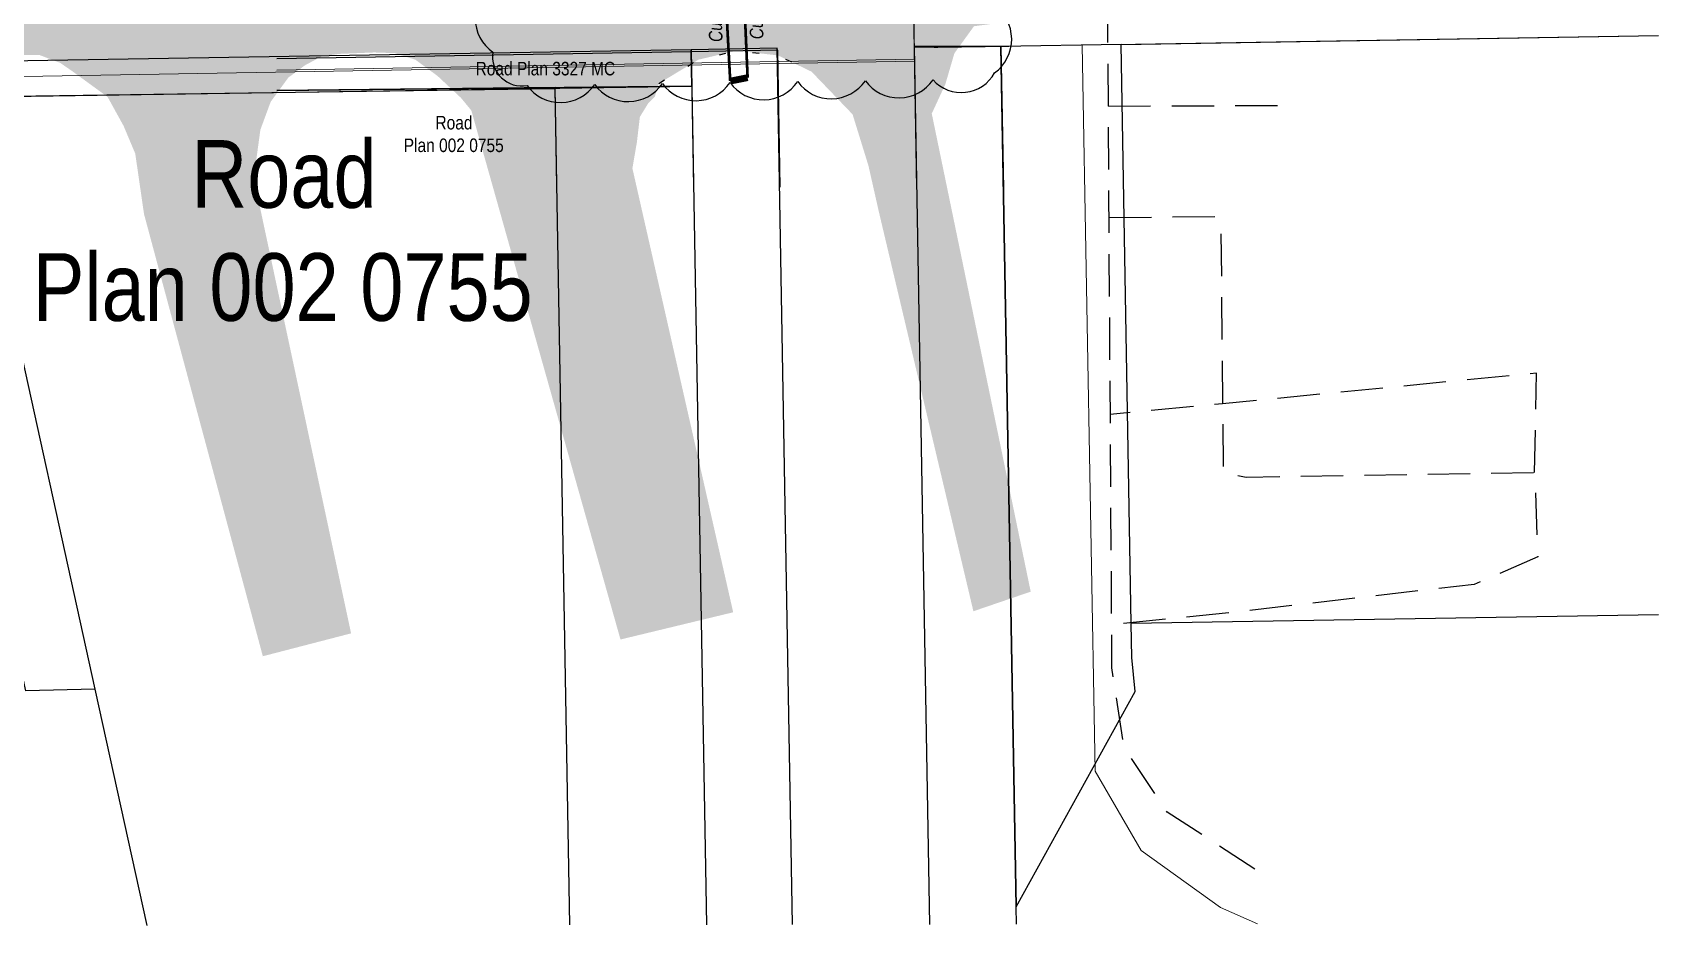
# Model space of a CAD drawing. Extents: x 74381 to 80879, y 6125508 to 6127598.
# Drawn here: x 76490.1 to 76730.3, y 6125846.2 to 6125978.2 of the extents above; entities that cross this region are included whole.
import ezdxf

# ---------------------------------------------------------------- set-up
doc = ezdxf.new("R2010")
doc.units = 0
doc.header["$LTSCALE"] = 5
doc.linetypes.add('foc-TOPO', pattern=[1, 0.2, -0.8])
doc.linetypes.add('UG_PIPE', pattern=[1.875, 1.25, -0.625])
for name, color, linetype in [('AS-PIPE-UG', 44, 'UG_PIPE'), ('AS-ROADS', 254, 'Continuous'), ('L-TITLEDB', 4, 'Continuous'), ('L-TITLEDB-T', 4, 'Continuous'), ('PROPOSED-SCOPE', 240, 'Continuous'), ('T-GENERAL', 48, 'foc-TOPO')]:
    doc.layers.add(name, color=color, linetype=linetype)
doc.layers.add('AS-TELUS-ATCO PIPELINES', color=7, linetype='foc-TEL', lineweight=9, true_color=0xff9c38)
doc.layers.add('T-TEXT', color=48, linetype='Continuous', lineweight=18)
doc.styles.add('80CG', font='ARIALN.TTF', dxfattribs={"height": 10})
doc.styles.add('80L', font='ARIALN.TTF', dxfattribs={"height": 10})
doc.styles.add('foc-LtypeFont', font='ARIALN.TTF', dxfattribs={"height": 7.35})
doc.linetypes.add('foc-TEL', pattern='A,2,-1,["T",foc-LtypeFont,S=0.2,R=0,X=-0.425,Y=-0.75],-1.24,8', length=12.24)

msp = doc.modelspace()

# ---------------------------------------------------------------- hatches: boundary and pattern name
at = {"layer": 'AS-ROADS'}
h = msp.add_hatch(color=256, dxfattribs=at)
h.dxf.hatch_style = 1
h.paths.add_polyline_path([(76699.391, 6125993.862), (76628.602, 6125992.105), (76624.766, 6125993.542), (76621.571, 6125995.139), (76619.333, 6125998.174), (76617.735, 6126002.167), (76617.485, 6126024.754), (76616.871, 6126057.732), (76614.213, 6126143.22), (76614.262, 6126166.56), (76598.754, 6126166.56), (76599.867, 6126098.469), (76600.536, 6126027.865), (76599.782, 6126021.965), (76597.534, 6126013.283), (76595.032, 6126006.782), (76593.071, 6126004.463), (76587.691, 6125999.803), (76584.248, 6125998.473), (76577.786, 6125997.239), (76574.468, 6125998.692), (76570.644, 6126004.04), (76568.456, 6126007.651), (76566.32, 6126018.689), (76548.075, 6126101.789), (76537.666, 6126143.912), (76522.114, 6126140.515), (76547.91, 6126022.17), (76548.071, 6126005.561), (76546.771, 6126000.473), (76540.347, 6125994.638), (76536.816, 6125993.331), (76533.35, 6125993.069), (76525.117, 6125994.08), (76522.085, 6125996.17), (76519.263, 6126000.454), (76517.067, 6126004.738), (76514.663, 6126009.022), (76510.899, 6126018.948), (76483.873, 6126140.069), (76465.369, 6126136.935), (76493.964, 6126002.544), (76493.754, 6125998.887), (76490.305, 6125993.035), (76487.691, 6125991.259), (76485.182, 6125989.796), (76482.673, 6125989.274), (76479.432, 6125988.856), (76309.648, 6125984.741), (76309.541, 6125973.775), (76475.917, 6125975.112), (76486.219, 6125975.112), (76488.902, 6125974.897), (76491.049, 6125974.897), (76494.161, 6125973.717), (76495.878, 6125972.537), (76501.181, 6125968.677), (76503.542, 6125964.386), (76505.259, 6125960.31), (76506.556, 6125951.37), (76524.112, 6125886.03), (76537.153, 6125889.41), (76522.772, 6125956.671), (76523.749, 6125963.83), (76525.268, 6125967.953), (76527.873, 6125971.532), (76530.369, 6125973.376), (76532.885, 6125974.714), (76535.382, 6125975.039), (76540.591, 6125975.256), (76543.63, 6125975.148), (76546.669, 6125974.172), (76549.925, 6125971.785), (76553.398, 6125968.531), (76554.917, 6125966.687), (76576.96, 6125888.505), (76593.614, 6125892.525), (76578.722, 6125958.129), (76579.383, 6125961.983), (76579.824, 6125965.727), (76581.036, 6125967.709), (76582.027, 6125968.7), (76582.629, 6125970.673), (76588.461, 6125974.183), (76594.126, 6125975.522), (76600.229, 6125974.814), (76605.19, 6125972.415), (76611.257, 6125966.103), (76613.597, 6125958.531), (76615.157, 6125951.627), (76629.107, 6125892.678), (76637.575, 6125895.574), (76622.956, 6125966.215), (76624.961, 6125970.558), (76626.298, 6125975.123), (76629.195, 6125979.132), (76635.211, 6125979.911), (76650.402, 6125980.934), (76699.304, 6125981.297)])
h = msp.add_hatch(color=256, dxfattribs=at)
h.dxf.hatch_style = 1
h.paths.add_polyline_path([(76614.796, 6126124.473), (76599.442, 6126124.473), (76599.867, 6126098.469), (76600.536, 6126027.865), (76599.782, 6126021.965), (76597.534, 6126013.283), (76595.032, 6126006.782), (76593.071, 6126004.463), (76587.691, 6125999.803), (76584.248, 6125998.473), (76577.786, 6125997.239), (76574.468, 6125998.692), (76570.644, 6126004.04), (76568.456, 6126007.651), (76566.32, 6126018.689), (76548.075, 6126101.789), (76542.469, 6126124.473), (76525.844, 6126124.473), (76525.844, 6126123.404), (76547.91, 6126022.17), (76548.071, 6126005.561), (76546.771, 6126000.473), (76540.347, 6125994.638), (76536.816, 6125993.331), (76533.35, 6125993.069), (76525.844, 6125993.991), (76525.844, 6125968.744), (76527.873, 6125971.532), (76530.369, 6125973.376), (76532.885, 6125974.714), (76535.382, 6125975.039), (76540.591, 6125975.256), (76543.63, 6125975.148), (76546.669, 6125974.172), (76549.925, 6125971.785), (76553.398, 6125968.531), (76554.917, 6125966.687), (76559.03, 6125952.099), (76580.091, 6125952.099), (76578.722, 6125958.129), (76579.383, 6125961.983), (76579.824, 6125965.727), (76581.036, 6125967.709), (76582.027, 6125968.7), (76582.629, 6125970.673), (76588.461, 6125974.183), (76594.126, 6125975.522), (76600.229, 6125974.814), (76605.19, 6125972.415), (76611.257, 6125966.103), (76613.597, 6125958.531), (76615.05, 6125952.099), (76625.877, 6125952.099), (76622.956, 6125966.215), (76624.961, 6125970.558), (76626.298, 6125975.123), (76629.195, 6125979.132), (76635.211, 6125979.911), (76638.167, 6125980.111), (76638.167, 6125992.342), (76628.602, 6125992.105), (76624.766, 6125993.542), (76621.571, 6125995.139), (76619.333, 6125998.174), (76617.735, 6126002.167), (76617.485, 6126024.754), (76616.871, 6126057.732)])

# ---------------------------------------------------------------- linework, layer by layer
at = {"layer": 'AS-PIPE-UG', "flags": 128}
for points in [[(76670.716, 6125854.583), (76657.754, 6125862.968), (76651.392, 6125872.499), (76649.54, 6125884.338), (76649.54, 6125890.943), (76648.896, 6125990.9), (76648.317, 6125993.075), (76648, 6126034.72)], [(76649.048, 6125967.312), (76675.846, 6125967.437)], [(76649.154, 6125950.879), (76665.283, 6125951.013), (76665.675, 6125949.505), (76666.034, 6125913.101), (76669.411, 6125912.506), (76712.039, 6125913.168), (76712.496, 6125900.698), (76703.107, 6125896.649), (76668.84, 6125892.672), (76649.54, 6125890.664)], [(76712.039, 6125913.168), (76712.3, 6125927.866), (76665.932, 6125923.349), (76649.341, 6125921.755)]]:
    msp.add_lwpolyline(points, dxfattribs=at)
at = {"layer": 'AS-TELUS-ATCO PIPELINES', "flags": 128}
for points in [[(76622.628, 6125846.41), (76618.687, 6126075.39), (76599.867, 6126098.456), (76594.642, 6126298.925), (76614.684, 6126299.274), (76613.961, 6126341.057), (76719.404, 6126342.799)], [(76620.721, 6125955.183), (76618.687, 6126075.39), (76599.867, 6126098.456), (76599.189, 6126124.473)], [(76620.354, 6125975.912), (76730.329, 6125977.753)], [(76620.354, 6125975.912), (76634.361, 6125976.147)], [(76635.445, 6125846.428), (76633.167, 6125976.124)], [(76633.536, 6125955.09), (76633.167, 6125976.124)], [(76671.077, 6125846.479), (76665.618, 6125848.912), (76653.92, 6125857.344), (76647.117, 6125869.038), (76645.168, 6125976.342)], [(75689.835, 6125957.954), (76620.433, 6125973.972)], [(76526.198, 6125972.627), (76620.386, 6125974.279)]]:
    msp.add_lwpolyline(points, dxfattribs=at)
at = {"layer": 'L-TITLEDB', "flags": 128}
for points in [[(76650.949, 6125976.447), (76730.329, 6125977.756)], [(76587.489, 6125970.294), (76587.393, 6125975.657), (75690.295, 6125960.758)], [(76526.198, 6125969.612), (76587.489, 6125970.294), (76587.399, 6125975.322), (76526.198, 6125974.302)], [(76600.135, 6125975.868), (76587.393, 6125975.657), (76589.658, 6125846.362)], [(76600.571, 6125955.327), (76600.216, 6125975.567), (76587.399, 6125975.322), (76587.747, 6125955.42)], [(76602.363, 6125846.381), (76600.135, 6125975.868)], [(76635.484, 6125846.428), (76635.439, 6125849.003), (76633.167, 6125976.124), (76620.354, 6125976.124), (76622.628, 6125846.41)], [(76633.543, 6125955.09), (76633.167, 6125976.124), (76620.354, 6125976.124), (76620.721, 6125955.183)], [(76652.996, 6125880.844), (76652.501, 6125885.843), (76652.415, 6125890.847), (76650.949, 6125976.447), (76633.167, 6125976.124), (76635.439, 6125849.004), (76652.996, 6125880.844)], [(76634.361, 6125976.146), (76633.167, 6125976.124), (76633.543, 6125955.09)], [(76730.337, 6125892.138), (76652.415, 6125890.847), (76650.949, 6125976.447)], [(75689.446, 6125955.262), (75795.687, 6125957.091), (76249.998, 6125964.565), (76293.343, 6125964.565), (76480.077, 6125968.646), (76587.489, 6125970.294)], [(76569.469, 6125846.334), (76567.297, 6125969.857), (76480.077, 6125968.646), (76485.461, 6125944.192), (76499.304, 6125881.186), (76506.984, 6125846.244)], [(76526.198, 6125969.612), (76587.489, 6125970.294), (76526.198, 6125969.612)], [(76567.549, 6125955.565), (76567.295, 6125970.07), (76526.198, 6125969.612)], [(76473.048, 6125953.993), (76485.461, 6125944.192), (76499.304, 6125881.186), (76489.111, 6125880.93), (76473.048, 6125953.993)]]:
    msp.add_lwpolyline(points, dxfattribs=at)
at = {"layer": 'PROPOSED-SCOPE', "flags": 128}
msp.add_lwpolyline([(76558.113, 6125985.281, 0.5205671), (76558.113, 6125975.281, 0.5205671), (76563.148, 6125970.386, 0.5205671), (76573.147, 6125970.524, 0.5205671), (76583.146, 6125970.662, 0.5205671), (76593.145, 6125970.8, 0.5205671), (76603.145, 6125970.938, 0.5205671), (76613.144, 6125971.076, 0.5205671), (76623.143, 6125971.213, 0.5205671), (76632.229, 6125972.239, 0.5205671), (76632.096, 6125982.239, 0.5205671)], format="xyb", dxfattribs=at)
at = {"layer": 'T-GENERAL', "flags": 128}
msp.add_lwpolyline([(76582.629, 6125970.673), (76588.461, 6125974.183), (76594.126, 6125975.522), (76600.229, 6125974.814), (76605.19, 6125972.415)], dxfattribs=at)
msp.add_lwpolyline([(76582.629, 6125970.673), (76588.461, 6125974.183), (76594.126, 6125975.522), (76600.229, 6125974.814), (76605.19, 6125972.415)], dxfattribs=at)
at = {"layer": 'T-TEXT', "flags": 128}
for points, const_width in [([(76595.745, 6125971.531), (76593.806, 6126016.312)], 0.4), ([(76590.967, 6126012.055), (76593.174, 6125971.02)], 0.4), ([(76595.745, 6125971.531), (76593.174, 6125971.02)], 1)]:
    msp.add_lwpolyline(points, dxfattribs=dict(at, const_width=const_width))

# ---------------------------------------------------------------- texts
at = {"layer": 'L-TITLEDB', "insert": (76565.861, 6125972.852), "char_height": 2, "attachment_point": 5, "style": '80CG', "bg_fill": 1, "box_fill_scale": 1, "bg_fill_color": 254, "bg_fill_transparency": 0}
msp.add_mtext('\\A1;Road Plan 3327 MC', dxfattribs=at)
at = {"layer": 'L-TITLEDB-T', "style": '80L'}
for s, height, p in [('Road', 2, (76549.618, 6125963.878)), ('Road', 10, (76513.545, 6125952.299)), ('Plan 002 0755', 2, (76544.93, 6125960.537)), ('Plan 002 0755', 10, (76490.107, 6125935.591))]:
    msp.add_text(s, height=height, dxfattribs=at).set_placement(p)
at = {"layer": 'T-TEXT', "char_height": 2, "attachment_point": 1, "rotation": 92.47934, "style": '80L'}
for insert in [(76590.065, 6125976.75), (76596.106, 6125977.156)]:
    msp.add_mtext_dynamic_manual_height_columns('{\\fArial Narrow|b0|i1|c0|p34;Culvert}', width=40.82988, gutter_width=50, heights=[0], dxfattribs=dict(at, insert=insert))

doc.saveas('drawing.dxf')
